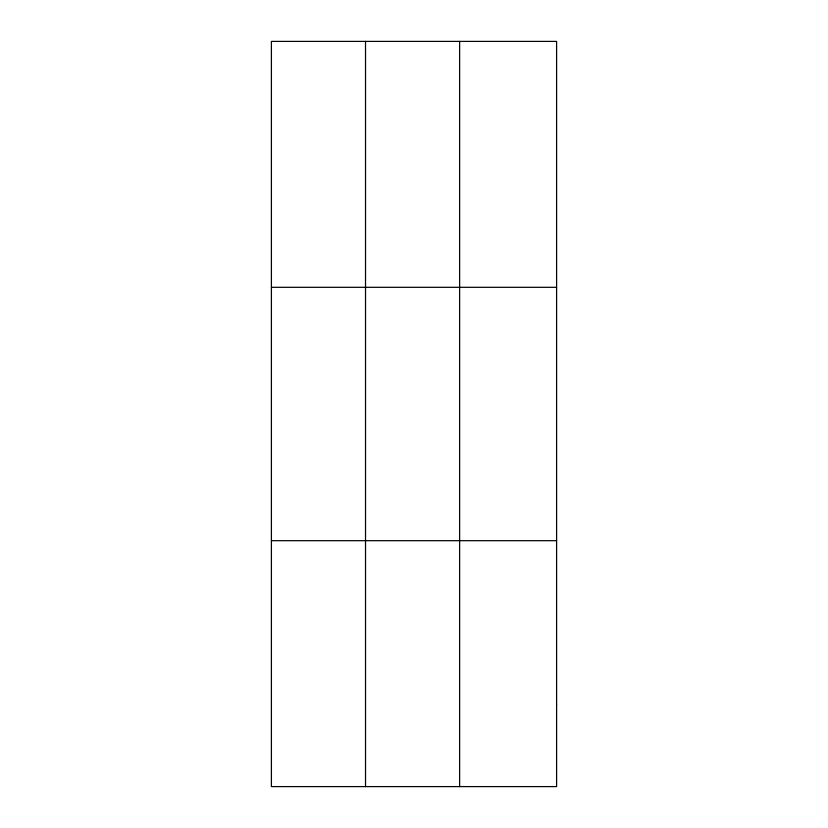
<?xml version="1.0" encoding="UTF-8"?>
<svg xmlns="http://www.w3.org/2000/svg" width="828" height="828" viewBox="0 0 828 828"><rect width="100%" height="100%" fill="white"/><g stroke="black" fill="none" stroke-linecap="round" stroke-linejoin="round"><path stroke-width="1.24" d="M365.521 41.4L365.521 786.6M459.633 41.4L459.633 786.6M271.398 287.316L556.602 287.316M271.398 540.684L556.602 540.684M556.602 704.628L556.602 786.6L271.398 786.6L271.398 41.4L556.602 41.4L556.602 704.628"/></g></svg>
